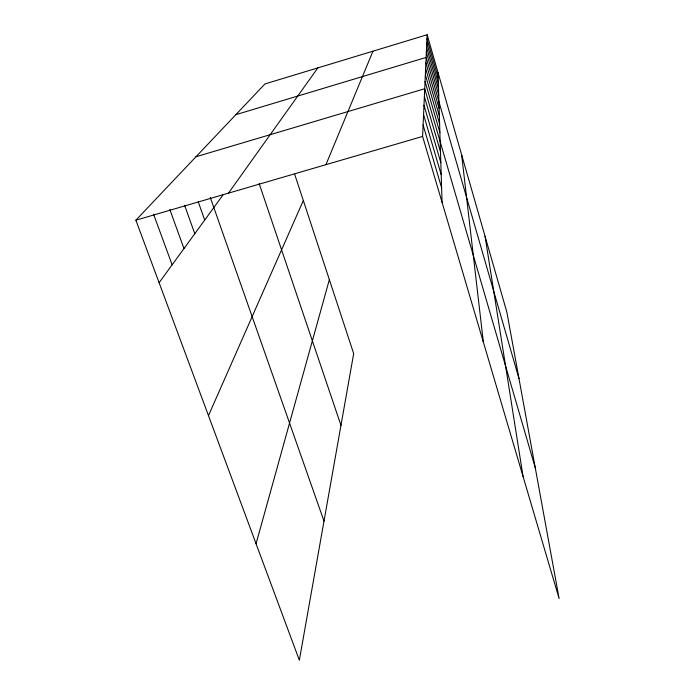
<?xml version="1.0" encoding="UTF-8"?>
<svg xmlns="http://www.w3.org/2000/svg" width="695" height="695" viewBox="0 0 695 695"><rect width="100%" height="100%" fill="white"/><g stroke="black" fill="none" stroke-linecap="round" stroke-linejoin="round"><path stroke-width="1.04" d="M427.147 34.75L506.872 312.211L559.119 598.56L422.595 136.428L427.147 34.75L264.96 83.939L135.881 220.202L299.345 660.25L353.685 353.607L294.68 174.263M256.064 543.725L329.352 279.659M325.929 164.672L372.972 51.178M208.483 415.636L303.324 200.525M228.464 193.149L317.832 67.901M159.103 282.717L223.442 194.339M235.848 114.675L426.131 57.433L518.991 378.627M195.973 156.757L424.732 88.734L535.263 467.813M135.881 220.202L422.595 136.428M153.56 214.182L172.134 264.821M169.788 209.395L183.975 248.558M184.583 205.225L194.791 233.702M198.223 201.811L204.704 220.08M210.255 197.397L324 521.128M259.183 183.654L340.967 425.366M423.576 114.64L441.195 174.645M423.107 124.996L441.603 187.78M424.376 96.622L440.482 151.727M423.993 105.223L440.821 162.673M425.635 68.57L439.37 115.943M425.357 74.773L439.622 123.875M425.053 81.48L439.883 132.424M426.782 42.951L438.354 83.139M426.582 47.46L438.536 88.925M426.365 52.281L438.727 95.093M425.896 62.802L439.144 108.568M426.973 38.72L438.189 77.718M485.032 236.196L523.066 476.509M461.636 154.794L483.346 342.079M438.024 72.619L442.055 202.28"/></g></svg>
